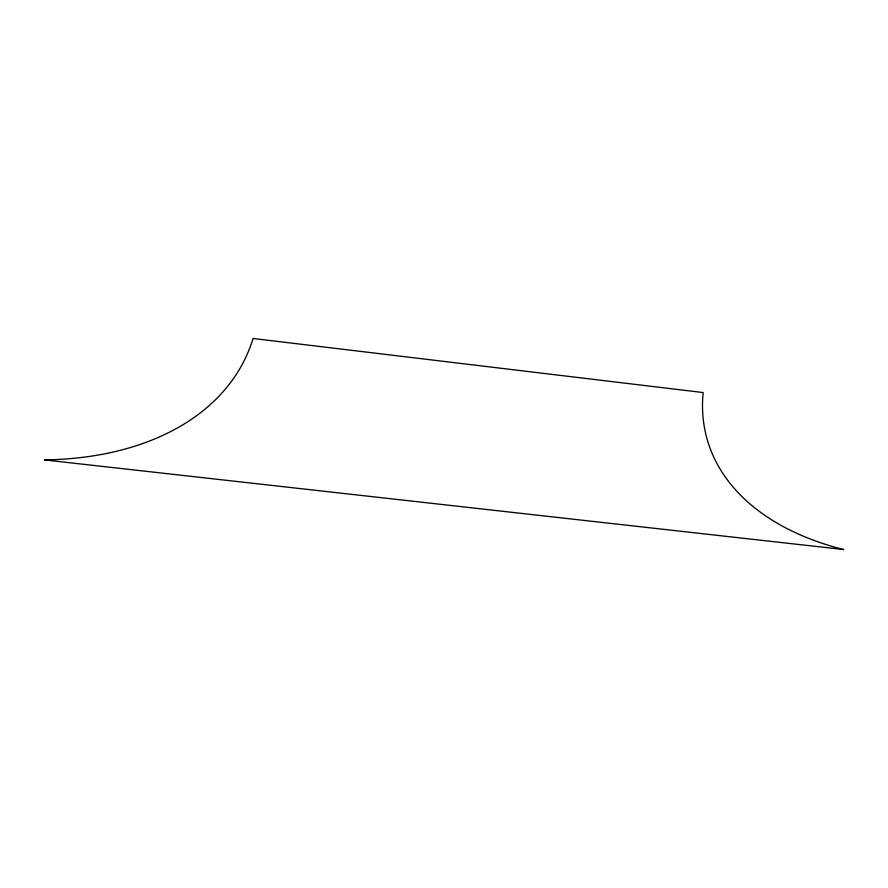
<?xml version="1.0" encoding="UTF-8"?>
<svg xmlns="http://www.w3.org/2000/svg" width="888" height="888" viewBox="0 0 888 888"><rect width="100%" height="100%" fill="white"/><g stroke="black" fill="none" stroke-linecap="round" stroke-linejoin="round"><path stroke-width="1.33" d="M843.6 549.517L44.4 459.906A340.182 219.447 23.9 0 0 253.08 338.483L703.152 392.552A318.293 195.715 -15.6 0 0 843.6 549.517"/></g></svg>
